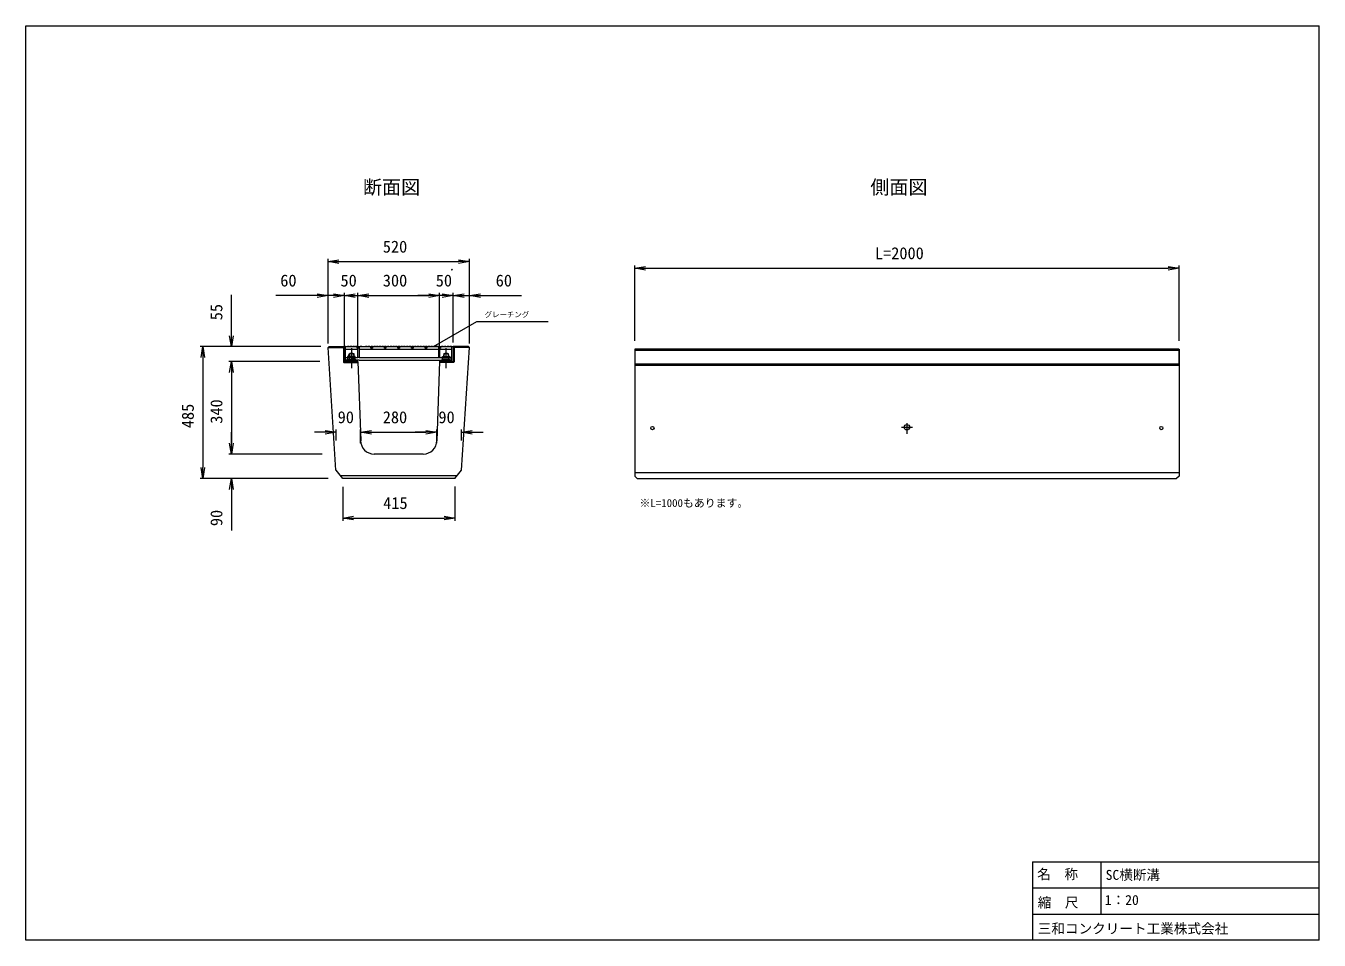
# Model space of a CAD drawing. Units: millimetres, scale not verified. Extents: x 735 to 24495, y 510 to 17310.
import ezdxf
from ezdxf.enums import TextEntityAlignment as Align

# ---------------------------------------------------------------- set-up
doc = ezdxf.new("R2010")
doc.units = ezdxf.units.MM
doc.header["$LTSCALE"] = 30
for name, color, linetype, lineweight in [('0_2', 1, 'Continuous', 18), ('D-STR', 1, 'Continuous', 18), ('D-STR-DIM', 7, 'Continuous', 18), ('D-STR-STR1', 7, 'Continuous', 18), ('D-STR-STR1（構造物）', 7, 'Continuous', 18), ('D-TTL', 2, 'Continuous', 18), ('D-TTL(外枠）', 2, 'Continuous', 18), ('作図レイヤ', 1, 'Continuous', 18)]:
    doc.layers.add(name, color=color, linetype=linetype, lineweight=lineweight)
doc.layers.add('D-TTL-TXT', color=1, linetype='Continuous')
doc.layers.add('D-TTL-TXT（文字）', color=1, linetype='Continuous')
doc.styles.add('ＭＳ ゴシック', font='')
doc.styles.get('ＭＳ ゴシック').set_extended_font_data('MS Gothic')

msp = doc.modelspace()

# ---------------------------------------------------------------- linework, layer by layer
at = {"layer": '0_2'}
for p, q in [((6285.98, 12977.15), (6485.98, 13010.48)), ((6485.98, 12943.81), (6285.98, 12977.15)), ((6285.98, 12977.15), (6485.98, 12977.15)), ((8685.98, 13010.48), (8885.98, 12977.15)), ((8885.98, 12977.15), (8685.98, 12943.81)), ((8885.98, 12977.15), (8685.98, 12977.15)), ((11921.96, 12856.39), (12121.96, 12889.72)), ((12121.96, 12823.05), (11921.96, 12856.39)), ((11921.96, 12856.39), (12121.96, 12856.39)), ((21720.71, 12889.72), (21920.71, 12856.39)), ((21920.71, 12856.39), (21720.71, 12823.05)), ((21920.71, 12856.39), (21720.71, 12856.39)), ((6085.98, 12387.92), (6285.98, 12354.59)), ((6385.98, 12387.92), (6585.98, 12354.59)), ((6585.98, 12354.59), (6785.98, 12387.92)), ((6835.98, 12354.59), (7035.98, 12387.92)), ((6835.98, 12354.59), (7035.98, 12387.92)), ((8135.98, 12387.92), (8335.98, 12354.59)), ((8135.98, 12387.92), (8335.98, 12354.59)), ((8385.98, 12387.92), (8585.98, 12354.59)), ((8585.98, 12354.59), (8785.98, 12387.92)), ((8885.98, 12354.59), (9085.98, 12387.92)), ((6285.98, 12354.59), (6085.98, 12321.25)), ((6285.98, 12354.59), (6085.98, 12354.59)), ((6585.98, 12354.59), (6385.98, 12321.25)), ((6585.98, 12354.59), (6385.98, 12354.59)), ((6785.98, 12321.25), (6585.98, 12354.59)), ((6585.98, 12354.59), (6785.98, 12354.59)), ((7035.98, 12321.25), (6835.98, 12354.59)), ((6835.98, 12354.59), (7035.98, 12354.59)), ((7035.98, 12321.25), (6835.98, 12354.59)), ((6835.98, 12354.59), (7035.98, 12354.59)), ((8335.98, 12354.59), (8135.98, 12321.25)), ((8335.98, 12354.59), (8135.98, 12354.59)), ((8335.98, 12354.59), (8135.98, 12321.25)), ((8335.98, 12354.59), (8135.98, 12354.59)), ((8585.98, 12354.59), (8385.98, 12321.25)), ((8585.98, 12354.59), (8385.98, 12354.59)), ((8785.98, 12321.25), (8585.98, 12354.59)), ((8585.98, 12354.59), (8785.98, 12354.59)), ((9085.98, 12321.25), (8885.98, 12354.59)), ((8885.98, 12354.59), (9085.98, 12354.59)), ((3952.65, 11217.09), (3985.98, 11417.09)), ((3985.98, 11417.09), (4019.31, 11217.09)), ((3985.98, 11417.09), (3985.98, 11217.09)), ((4510.98, 11417.09), (4477.65, 11617.09)), ((4544.31, 11617.09), (4510.98, 11417.09)), ((4510.98, 11417.09), (4510.98, 11617.09)), ((4477.65, 10942.09), (4510.98, 11142.09)), ((4477.65, 10942.09), (4510.98, 11142.09)), ((4510.98, 11142.09), (4544.31, 10942.09)), ((4510.98, 11142.09), (4510.98, 10942.09)), ((4510.98, 11142.09), (4544.31, 10942.09)), ((4510.98, 11142.09), (4510.98, 10942.09)), ((6235.47, 9875.8), (6435.47, 9842.47)), ((6435.47, 9842.47), (6235.47, 9809.13)), ((6435.47, 9842.47), (6235.47, 9842.47)), ((6885.98, 9842.47), (7085.98, 9875.8)), ((6885.98, 9842.47), (7085.98, 9875.8)), ((7085.98, 9809.13), (6885.98, 9842.47)), ((6885.98, 9842.47), (7085.98, 9842.47)), ((7085.98, 9809.13), (6885.98, 9842.47)), ((6885.98, 9842.47), (7085.98, 9842.47)), ((8085.98, 9875.8), (8285.98, 9842.47)), ((8085.98, 9875.8), (8285.98, 9842.47)), ((8285.98, 9842.47), (8085.98, 9809.13)), ((8285.98, 9842.47), (8085.98, 9842.47)), ((8285.98, 9842.47), (8085.98, 9809.13)), ((8285.98, 9842.47), (8085.98, 9842.47)), ((8736.49, 9842.47), (8936.49, 9875.8)), ((8936.49, 9809.13), (8736.49, 9842.47)), ((8736.49, 9842.47), (8936.49, 9842.47)), ((4510.98, 9442.09), (4477.65, 9642.09)), ((4510.98, 9442.09), (4477.65, 9642.09)), ((4544.31, 9642.09), (4510.98, 9442.09)), ((4510.98, 9442.09), (4510.98, 9642.09)), ((4544.31, 9642.09), (4510.98, 9442.09)), ((4510.98, 9442.09), (4510.98, 9642.09)), ((3985.98, 8992.15), (3952.65, 9192.15)), ((4019.31, 9192.15), (3985.98, 8992.15)), ((3985.98, 8992.15), (3985.98, 9192.15)), ((4477.65, 8792.15), (4510.98, 8992.15)), ((4510.98, 8992.15), (4544.31, 8792.15)), ((4510.98, 8992.15), (4510.98, 8792.15)), ((6555.37, 8265.88), (6755.37, 8299.21)), ((6755.37, 8232.54), (6555.37, 8265.88)), ((6555.37, 8265.88), (6755.37, 8265.88)), ((8418.62, 8299.21), (8618.62, 8265.88)), ((8618.62, 8265.88), (8418.62, 8232.54)), ((8618.62, 8265.88), (8418.62, 8265.88))]:
    msp.add_line(p, q, dxfattribs=at)
at = {"layer": 'D-STR'}
for p, q in [((6305.98, 11417.09), (6285.98, 11397.09)), ((6305.98, 11417.09), (6585.98, 11417.09)), ((6585.98, 11417.09), (6585.98, 11142.09)), ((8865.98, 11417.09), (8585.98, 11417.09)), ((8585.98, 11417.09), (8585.98, 11142.09)), ((8865.98, 11417.09), (8885.98, 11397.09)), ((6431.93, 9148.85), (6285.98, 11397.09)), ((6290.98, 11402.09), (6568.98, 11402.09)), ((6568.98, 11402.09), (6568.98, 11135.09)), ((6678.48, 11287.09), (6758.48, 11287.09)), ((6678.48, 11287.09), (6678.48, 11142.09)), ((6758.48, 11287.09), (6758.48, 11142.09)), ((8413.48, 11287.09), (8493.48, 11287.09)), ((8413.48, 11287.09), (8413.48, 11142.09)), ((8493.48, 11287.09), (8493.48, 11142.09)), ((8880.98, 11402.09), (8602.98, 11402.09)), ((8602.98, 11402.09), (8602.98, 11135.09)), ((8740.02, 9148.69), (8885.98, 11397.09)), ((6578.98, 11125.09), (6835.98, 11125.09)), ((6585.98, 11142.09), (6835.98, 11142.09)), ((6835.98, 11142.09), (6886.16, 9682.51)), ((8335.98, 11142.09), (8285.79, 9682.51)), ((8585.98, 11142.09), (8335.98, 11142.09)), ((8592.98, 11125.09), (8335.98, 11125.09)), ((8035.98, 9442.09), (7135.98, 9442.09)), ((8035.98, 9442.09), (7135.98, 9442.09)), ((6555.37, 8992.15), (6435.47, 9144.36)), ((8656.28, 9042.09), (6516.03, 9042.09)), ((8618.79, 8994.36), (8736.49, 9144.18)), ((8618.62, 8994.18), (6555.37, 8992.15))]:
    msp.add_line(p, q, dxfattribs=at)
for centre, radius, start, end in [((6578.98, 11135.09), 10, 180, 270), ((8592.98, 11135.09), 10, 270, 0), ((7135.98, 9692.09), 250, 180, 270), ((8035.98, 9692.09), 250, 270, 0)]:
    msp.add_arc(centre, radius, start, end, dxfattribs=at)
at = {"layer": 'D-STR-DIM'}
for p, q in [((6285.98, 11472.08), (6285.98, 13027.15)), ((6485.98, 12977.15), (8685.98, 12977.15)), ((8885.98, 11472.08), (8885.98, 13027.15)), ((11921.96, 11519.36), (11921.96, 12906.39)), ((12121.96, 12856.39), (21720.71, 12856.39)), ((21920.71, 11519.36), (21920.71, 12906.39)), ((4510.98, 11617.09), (4510.98, 12367.34)), ((6285.98, 11472.08), (6285.98, 12404.59)), ((6585.98, 11292.09), (6585.98, 12404.59)), ((6585.98, 11492.09), (6585.98, 12404.59)), ((6835.98, 11292.09), (6835.98, 12404.59)), ((6835.98, 11292.09), (6835.98, 12404.59)), ((8335.98, 11292.09), (8335.98, 12404.59)), ((8335.98, 11292.09), (8335.98, 12404.59)), ((8585.98, 11492.09), (8585.98, 12404.59)), ((8585.98, 11492.09), (8585.98, 12404.59)), ((8885.98, 11472.08), (8885.98, 12404.59)), ((6085.98, 12354.59), (5330.39, 12354.59)), ((6385.98, 12354.59), (6185.98, 12354.59)), ((6785.98, 12354.59), (6985.98, 12354.59)), ((7035.98, 12354.59), (8135.98, 12354.59)), ((7035.98, 12354.59), (7235.98, 12354.59)), ((8135.98, 12354.59), (7935.98, 12354.59)), ((8385.98, 12354.59), (8185.98, 12354.59)), ((8785.98, 12354.59), (8985.98, 12354.59)), ((9085.98, 12354.59), (9841.56, 12354.59)), ((6155.98, 11417.09), (3935.98, 11417.09)), ((6155.98, 11417.09), (4460.98, 11417.09)), ((3985.98, 11217.09), (3985.98, 9192.15)), ((6135.98, 11142.09), (4460.98, 11142.09)), ((6135.98, 11142.09), (4460.98, 11142.09)), ((4510.98, 10942.09), (4510.98, 9642.09)), ((4510.98, 10942.09), (4510.98, 10742.09)), ((4510.98, 9642.09), (4510.98, 9842.09)), ((6235.47, 9842.47), (6035.47, 9842.47)), ((6435.47, 9692.09), (6435.47, 9892.47)), ((6885.98, 9642.09), (6885.98, 9892.47)), ((6885.98, 9642.09), (6885.98, 9892.47)), ((7085.98, 9842.47), (7285.98, 9842.47)), ((7085.98, 9842.47), (8085.98, 9842.47)), ((8085.98, 9842.47), (7885.98, 9842.47)), ((8285.98, 9642.09), (8285.98, 9892.47)), ((8285.98, 9642.09), (8285.98, 9892.47)), ((8736.49, 9692.09), (8736.49, 9892.47)), ((8936.49, 9842.47), (9136.49, 9842.47)), ((5437.99, 9442.09), (4460.98, 9442.09)), ((6177.48, 9442.09), (4460.98, 9442.09)), ((6285.98, 8992.15), (3935.98, 8992.15)), ((6285.98, 8992.15), (4460.98, 8992.15)), ((4510.98, 8792.15), (4510.98, 8037.33)), ((6555.37, 8842.15), (6555.37, 8215.88)), ((8618.62, 8844.18), (8618.62, 8215.88)), ((6755.37, 8265.88), (8418.62, 8265.88))]:
    msp.add_line(p, q, dxfattribs=at)
at = {"layer": 'D-STR-STR1'}
for p, q in [((6718.48, 11386.94), (6718.48, 11018.15)), ((8453.48, 11386.94), (8453.48, 11018.15))]:
    msp.add_line(p, q, dxfattribs=at)
at = {"layer": 'D-STR-STR1（構造物）'}
for p, q in [((6608.48, 11417.09), (6585.98, 11417.09)), ((6585.98, 11417.09), (6585.98, 11157.09)), ((6608.48, 11167.09), (6608.48, 11417.09)), ((6608.48, 11417.09), (6833.48, 11417.09)), ((6643.48, 11420.59), (6643.48, 11417.09)), ((6673.48, 11420.59), (6643.48, 11420.59)), ((6673.48, 11417.09), (6673.48, 11420.59)), ((6693.48, 11420.59), (6693.48, 11417.09)), ((6723.48, 11420.59), (6693.48, 11420.59)), ((6723.48, 11417.09), (6723.48, 11420.59)), ((6743.48, 11420.59), (6743.48, 11417.09)), ((6773.48, 11420.59), (6743.48, 11420.59)), ((6773.48, 11417.09), (6773.48, 11420.59)), ((6793.48, 11420.59), (6793.48, 11417.09)), ((6823.48, 11420.59), (6793.48, 11420.59)), ((6820.98, 11387.09), (6820.98, 11417.09)), ((6820.98, 11417.09), (6850.98, 11417.09)), ((6823.48, 11417.09), (6823.48, 11420.59)), ((6833.48, 11417.09), (6855.98, 11417.09)), ((6833.48, 11217.09), (6833.48, 11417.09)), ((6850.98, 11417.09), (6850.98, 11387.09)), ((6855.98, 11417.09), (8315.98, 11417.09)), ((6855.98, 11417.09), (6855.98, 11217.09)), ((6875.98, 11420.59), (6875.98, 11417.09)), ((6905.98, 11420.59), (6875.98, 11420.59)), ((6905.98, 11417.09), (6905.98, 11420.59)), ((6925.98, 11420.59), (6925.98, 11417.09)), ((6975.98, 11420.59), (6975.98, 11417.09)), ((7005.98, 11420.59), (6975.98, 11420.59)), ((7005.98, 11417.09), (7005.98, 11420.59)), ((7025.98, 11420.59), (7025.98, 11417.09)), ((7055.98, 11420.59), (7025.98, 11420.59)), ((7055.98, 11417.09), (7055.98, 11420.59)), ((7070.98, 11387.09), (7070.98, 11417.09)), ((7070.98, 11417.09), (7100.98, 11417.09)), ((7075.98, 11420.59), (7075.98, 11417.09)), ((7105.98, 11420.59), (7075.98, 11420.59)), ((7100.98, 11417.09), (7100.98, 11387.09)), ((7105.98, 11417.09), (7105.98, 11420.59)), ((7125.98, 11420.59), (7125.98, 11417.09)), ((7155.98, 11420.59), (7125.98, 11420.59)), ((7155.98, 11417.09), (7155.98, 11420.59)), ((7175.98, 11420.59), (7175.98, 11417.09)), ((7205.98, 11420.59), (7175.98, 11420.59)), ((7205.98, 11417.09), (7205.98, 11420.59)), ((7225.98, 11420.59), (7225.98, 11417.09)), ((7255.98, 11420.59), (7225.98, 11420.59)), ((7255.98, 11417.09), (7255.98, 11420.59)), ((7275.98, 11420.59), (7275.98, 11417.09)), ((7305.98, 11420.59), (7275.98, 11420.59)), ((7305.98, 11417.09), (7305.98, 11420.59)), ((7320.98, 11387.09), (7320.98, 11417.09)), ((7320.98, 11417.09), (7350.98, 11417.09)), ((7325.98, 11420.59), (7325.98, 11417.09)), ((7355.98, 11420.59), (7325.98, 11420.59)), ((7350.98, 11417.09), (7350.98, 11387.09)), ((7355.98, 11417.09), (7355.98, 11420.59)), ((7375.98, 11420.59), (7375.98, 11417.09)), ((7405.98, 11420.59), (7375.98, 11420.59)), ((7405.98, 11417.09), (7405.98, 11420.59)), ((7425.98, 11420.59), (7425.98, 11417.09)), ((7455.98, 11420.59), (7425.98, 11420.59)), ((7455.98, 11417.09), (7455.98, 11420.59)), ((7475.98, 11420.59), (7475.98, 11417.09)), ((7505.98, 11420.59), (7475.98, 11420.59)), ((7505.98, 11417.09), (7505.98, 11420.59)), ((7525.98, 11420.59), (7525.98, 11417.09)), ((7555.98, 11420.59), (7525.98, 11420.59)), ((7555.98, 11417.09), (7555.98, 11420.59)), ((7570.98, 11387.09), (7570.98, 11417.09)), ((7570.98, 11417.09), (7600.98, 11417.09)), ((7575.98, 11420.59), (7575.98, 11417.09)), ((7605.98, 11420.59), (7575.98, 11420.59)), ((7600.98, 11417.09), (7600.98, 11387.09)), ((7605.98, 11417.09), (7605.98, 11420.59)), ((7625.98, 11420.59), (7625.98, 11417.09)), ((7655.98, 11420.59), (7625.98, 11420.59)), ((7655.98, 11417.09), (7655.98, 11420.59)), ((7675.98, 11420.59), (7675.98, 11417.09)), ((7705.98, 11420.59), (7675.98, 11420.59)), ((7705.98, 11417.09), (7705.98, 11420.59)), ((7725.98, 11420.59), (7725.98, 11417.09)), ((7755.98, 11420.59), (7725.98, 11420.59)), ((7755.98, 11417.09), (7755.98, 11420.59)), ((7775.98, 11420.59), (7775.98, 11417.09)), ((7805.98, 11420.59), (7775.98, 11420.59)), ((7805.98, 11417.09), (7805.98, 11420.59)), ((7820.98, 11387.09), (7820.98, 11417.09)), ((7820.98, 11417.09), (7850.98, 11417.09)), ((7825.98, 11420.59), (7825.98, 11417.09)), ((7855.98, 11420.59), (7825.98, 11420.59)), ((7850.98, 11417.09), (7850.98, 11387.09)), ((7855.98, 11417.09), (7855.98, 11420.59)), ((7875.98, 11420.59), (7875.98, 11417.09)), ((7905.98, 11420.59), (7875.98, 11420.59)), ((7905.98, 11417.09), (7905.98, 11420.59)), ((7925.98, 11420.59), (7925.98, 11417.09)), ((7955.98, 11420.59), (7925.98, 11420.59)), ((7955.98, 11417.09), (7955.98, 11420.59)), ((7975.98, 11420.59), (7975.98, 11417.09)), ((8005.98, 11420.59), (7975.98, 11420.59)), ((8005.98, 11417.09), (8005.98, 11420.59)), ((8025.98, 11420.59), (8025.98, 11417.09)), ((8055.98, 11420.59), (8025.98, 11420.59)), ((8055.98, 11417.09), (8055.98, 11420.59)), ((8070.98, 11387.09), (8070.98, 11417.09)), ((8070.98, 11417.09), (8100.98, 11417.09)), ((8075.98, 11420.59), (8075.98, 11417.09)), ((8105.98, 11420.59), (8075.98, 11420.59)), ((8100.98, 11417.09), (8100.98, 11387.09)), ((8105.98, 11417.09), (8105.98, 11420.59)), ((8125.98, 11420.59), (8125.98, 11417.09)), ((8155.98, 11420.59), (8125.98, 11420.59)), ((8155.98, 11417.09), (8155.98, 11420.59)), ((8175.98, 11420.59), (8175.98, 11417.09)), ((8205.98, 11420.59), (8175.98, 11420.59)), ((8205.98, 11417.09), (8205.98, 11420.59)), ((8225.98, 11420.59), (8225.98, 11417.09)), ((8255.98, 11420.59), (8225.98, 11420.59)), ((8305.98, 11420.59), (8275.98, 11420.59)), ((8305.98, 11417.09), (8305.98, 11420.59)), ((8338.48, 11417.09), (8315.98, 11417.09)), ((8315.98, 11417.09), (8315.98, 11217.09)), ((8320.98, 11387.09), (8320.98, 11417.09)), ((8320.98, 11417.09), (8350.98, 11417.09)), ((8338.48, 11417.09), (8563.48, 11417.09)), ((8338.48, 11217.09), (8338.48, 11417.09)), ((8350.98, 11417.09), (8350.98, 11387.09)), ((8373.48, 11420.59), (8373.48, 11417.09)), ((8403.48, 11420.59), (8373.48, 11420.59)), ((8403.48, 11417.09), (8403.48, 11420.59)), ((8423.48, 11420.59), (8423.48, 11417.09)), ((8453.48, 11420.59), (8423.48, 11420.59)), ((8453.48, 11417.09), (8453.48, 11420.59)), ((8473.48, 11420.59), (8473.48, 11417.09)), ((8503.48, 11420.59), (8473.48, 11420.59)), ((8503.48, 11417.09), (8503.48, 11420.59)), ((8523.48, 11420.59), (8523.48, 11417.09)), ((8553.48, 11420.59), (8523.48, 11420.59)), ((8553.48, 11417.09), (8553.48, 11420.59)), ((8563.48, 11417.09), (8585.98, 11417.09)), ((8563.48, 11167.09), (8563.48, 11417.09)), ((8585.98, 11417.09), (8585.98, 11157.09)), ((6608.48, 11367.09), (6833.48, 11367.09)), ((6608.48, 11217.09), (6833.48, 11217.09)), ((6798.49, 11174.05), (6633.49, 11174.05)), ((6633.49, 11174.05), (6633.49, 11166.55)), ((6785.27, 11236.55), (6646.7, 11236.55)), ((6646.7, 11236.55), (6646.7, 11174.05)), ((6646.7, 11174.05), (6785.27, 11174.05)), ((6681.35, 11174.05), (6681.35, 11236.55)), ((6718.48, 11386.94), (6718.48, 11018.15)), ((6750.63, 11174.05), (6750.63, 11236.55)), ((6785.27, 11174.05), (6785.27, 11236.55)), ((6798.49, 11166.55), (6798.49, 11174.05)), ((6850.98, 11387.09), (6820.98, 11387.09)), ((6855.98, 11217.09), (6833.48, 11217.09)), ((6855.98, 11367.09), (8315.98, 11367.09)), ((6855.98, 11217.09), (8315.98, 11217.09)), ((7100.98, 11387.09), (7070.98, 11387.09)), ((7350.98, 11387.09), (7320.98, 11387.09)), ((7600.98, 11387.09), (7570.98, 11387.09)), ((7850.98, 11387.09), (7820.98, 11387.09)), ((8100.98, 11387.09), (8070.98, 11387.09)), ((8315.98, 11217.09), (8338.48, 11217.09)), ((8350.98, 11387.09), (8320.98, 11387.09)), ((8338.48, 11367.09), (8563.48, 11367.09)), ((8338.48, 11217.09), (8563.48, 11217.09)), ((8373.48, 11174.59), (8538.48, 11174.59)), ((8373.48, 11167.09), (8373.48, 11174.59)), ((8386.7, 11237.09), (8525.26, 11237.09)), ((8386.7, 11174.59), (8386.7, 11237.09)), ((8525.26, 11174.59), (8386.7, 11174.59)), ((8421.34, 11174.59), (8421.34, 11237.09)), ((8453.48, 11386.94), (8453.48, 11018.15)), ((8490.62, 11174.59), (8490.62, 11237.09)), ((8525.26, 11237.09), (8525.26, 11174.59)), ((8538.48, 11174.59), (8538.48, 11167.09)), ((6600.98, 11142.09), (6828.48, 11142.09)), ((6828.48, 11167.09), (6608.48, 11167.09)), ((6608.48, 11167.09), (6833.48, 11167.09)), ((6633.49, 11166.55), (6715.99, 11166.55)), ((6715.99, 11166.55), (6798.49, 11166.55)), ((6828.48, 11142.09), (6828.48, 11167.09)), ((6855.98, 11167.09), (6833.48, 11167.09)), ((6855.98, 11167.09), (8315.98, 11167.09)), ((8315.98, 11167.09), (8338.48, 11167.09)), ((8338.48, 11167.09), (8563.48, 11167.09)), ((8343.48, 11167.09), (8563.48, 11167.09)), ((8343.48, 11142.09), (8343.48, 11167.09)), ((8570.98, 11142.09), (8343.48, 11142.09)), ((8455.98, 11167.09), (8373.48, 11167.09)), ((8538.48, 11167.09), (8455.98, 11167.09))]:
    msp.add_line(p, q, dxfattribs=at)
for centre, radius, start, end in [((6715.99, 11236.55), 55, 0, 180), ((8455.98, 11237.09), 55, 0, 180), ((6600.98, 11157.09), 15, 180, 270), ((8570.98, 11157.09), 15, 270, 0)]:
    msp.add_arc(centre, radius, start, end, dxfattribs=at)
at = {"layer": 'D-TTL'}
for p, q in [((735, 17310), (24495, 17310)), ((735, 510), (735, 17310)), ((24495, 510), (24495, 17310)), ((24495, 510), (735, 510))]:
    msp.add_line(p, q, dxfattribs=at)
at = {"layer": 'D-TTL(外枠）'}
for p, q in [((19228.26, 1950), (19228.26, 510)), ((19228.26, 1950), (24495, 1950)), ((20483.8, 1950), (20483.8, 990)), ((19228.26, 1470), (24495, 1470)), ((19228.26, 990), (24495, 990))]:
    msp.add_line(p, q, dxfattribs=at)
at = {"layer": '作図レイヤ', "color": 7}
for p, q in [((8556.84, 12839.12), (8565.55, 12821.12)), ((8556.84, 12839.12), (8569.92, 12823.99)), ((8556.84, 12839.12), (8560.6, 12819.48)), ((8225.98, 11420.59), (9022.21, 11877.78)), ((9022.21, 11877.78), (10332.21, 11877.78))]:
    msp.add_line(p, q, dxfattribs=at)
at = {"layer": '作図レイヤ'}
for p, q in [((11920.71, 11369.36), (21920.71, 11369.36)), ((11920.71, 11369.36), (11920.71, 9037.15)), ((11921.96, 11369.36), (11921.96, 11071.86)), ((21919.46, 11369.36), (11921.96, 11369.36)), ((21919.46, 11346.86), (11921.96, 11346.86)), ((21919.46, 11369.36), (21919.46, 11071.86)), ((21920.71, 11369.36), (21920.71, 9037.15)), ((11920.71, 11094.36), (21920.71, 11094.36)), ((21919.46, 11094.36), (11921.96, 11094.36)), ((21919.46, 11071.86), (11921.96, 11071.86)), ((16920.71, 10011.43), (16920.71, 9811.43)), ((16824.02, 9934.36), (17024.02, 9934.36)), ((11920.71, 9104.65), (21920.71, 9104.65)), ((11920.71, 9037.15), (11965.71, 8992.15)), ((21920.71, 9037.15), (21875.71, 8992.15)), ((11965.71, 8992.15), (21875.71, 8992.15))]:
    msp.add_line(p, q, dxfattribs=at)
for centre, radius in [((16920.71, 9934.36), 50), ((12245.71, 9919.36), 30), ((21595.71, 9919.36), 30)]:
    msp.add_circle(centre, radius, dxfattribs=at)

# ---------------------------------------------------------------- texts
at = {"layer": 'D-STR-DIM', "color": 1, "style": 'ＭＳ ゴシック'}
for s, p in [('520', (7292.83, 13077.15)), ('L=2000', (16334.28, 12956.39)), ('60', (5409.07, 12454.59)), ('50', (6515.29, 12454.59)), ('300', (7292.83, 12454.59)), ('50', (8265.29, 12454.59)), ('60', (9366.94, 12454.59)), ('90', (6463.51, 9942.47)), ('280', (7292.07, 9942.47)), ('90', (8314.02, 9942.47)), ('415', (7299.94, 8365.88))]:
    msp.add_text(s, height=219.9, dxfattribs=at).set_placement(p, align=Align.BOTTOM_LEFT)
for s, p in [('55', (4410.98, 11900.33)), ('485', (3885.98, 9917.56)), ('340', (4410.98, 9998.94)), ('90', (4410.98, 8117.53))]:
    msp.add_text(s, height=219.9, rotation=90, dxfattribs=at).set_placement(p, align=Align.BOTTOM_LEFT)
at = {"layer": 'D-TTL-TXT', "style": 'ＭＳ ゴシック'}
for s, p in [('断面図', (6928.43, 14140.12)), ('側面図', (16250.15, 14140.12))]:
    msp.add_text(s, height=256.6, dxfattribs=at).set_placement(p, align=Align.BOTTOM_LEFT)
at = {"layer": 'D-TTL-TXT（文字）', "style": 'ＭＳ ゴシック'}
for s, p in [('名\u3000称', (19315.47, 1576.25)), ('SC横断溝', (20573.08, 1561.89)), ('縮\u3000尺', (19324.81, 1055.68)), ('1：20', (20557.65, 1101.36)), ('三和コンクリート工業株式会社', (19324.81, 575.68))]:
    msp.add_text(s, height=183.3, dxfattribs=at).set_placement(p, align=Align.BOTTOM_LEFT)
at = {"layer": '作図レイヤ', "style": 'ＭＳ ゴシック'}
for s, height, p in [('グレーチング', 97.75, (9162.7, 11926.3)), ('※L=1000もあります。', 146.6, (12008.84, 8424.34))]:
    msp.add_text(s, height=height, dxfattribs=at).set_placement(p, align=Align.BOTTOM_LEFT)

doc.saveas('drawing.dxf')
